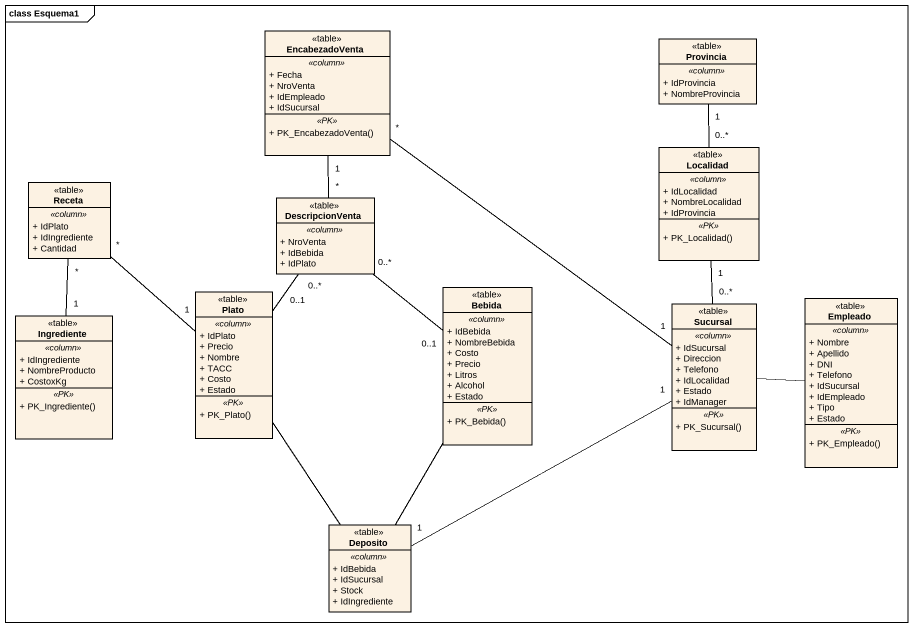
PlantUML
@startuml
mainframe class Esquema1
hide circle
hide empty members
skinparam classAttributeIconSize 0
class EncabezadoVenta <<table>> {
  .. <<column>> ..
  + Fecha
  + NroVenta
  + IdEmpleado
  + IdSucursal
  .. <<PK>> ..
  + PK_EncabezadoVenta()
}
class Provincia <<table>> {
  .. <<column>> ..
  + IdProvincia
  + NombreProvincia
}
class Localidad <<table>> {
  .. <<column>> ..
  + IdLocalidad
  + NombreLocalidad
  + IdProvincia
  .. <<PK>> ..
  + PK_Localidad()
}
class Receta <<table>> {
  .. <<column>> ..
  + IdPlato
  + IdIngrediente
  + Cantidad
}
class DescripcionVenta <<table>> {
  .. <<column>> ..
  + NroVenta
  + IdBebida
  + IdPlato
}
class Plato <<table>> {
  .. <<column>> ..
  + IdPlato
  + Precio
  + Nombre
  + TACC
  + Costo
  + Estado
  .. <<PK>> ..
  + PK_Plato()
}
class Bebida <<table>> {
  .. <<column>> ..
  + IdBebida
  + NombreBebida
  + Costo
  + Precio
  + Litros
  + Alcohol
  + Estado
  .. <<PK>> ..
  + PK_Bebida()
}
class Sucursal <<table>> {
  .. <<column>> ..
  + IdSucursal
  + Direccion
  + Telefono
  + IdLocalidad
  + Estado
  + IdManager
  .. <<PK>> ..
  + PK_Sucursal()
}
class Empleado <<table>> {
  .. <<column>> ..
  + Nombre
  + Apellido
  + DNI
  + Telefono
  + IdSucursal
  + IdEmpleado
  + Tipo
  + Estado
  .. <<PK>> ..
  + PK_Empleado()
}
class Ingrediente <<table>> {
  .. <<column>> ..
  + IdIngrediente
  + NombreProducto
  + CostoxKg
  .. <<PK>> ..
  + PK_Ingrediente()
}
class Deposito <<table>> {
  .. <<column>> ..
  + IdBebida
  + IdSucursal
  + Stock
  + IdIngrediente
}
Provincia "1" -- "0..*" Localidad
Localidad "1" -- "0..*" Sucursal
Receta "*" -- "1" Plato
DescripcionVenta "*" -up- "1" EncabezadoVenta
DescripcionVenta "0..*" -- "0..1" Plato
DescripcionVenta "0..*" -- "0..1" Bebida
Plato -- Deposito
Bebida -- Deposito
Sucursal "1" -up- "*" EncabezadoVenta
Empleado -left- Sucursal
Ingrediente "1" -up- "*" Receta
Deposito "1" -right- "1" Sucursal
@enduml
